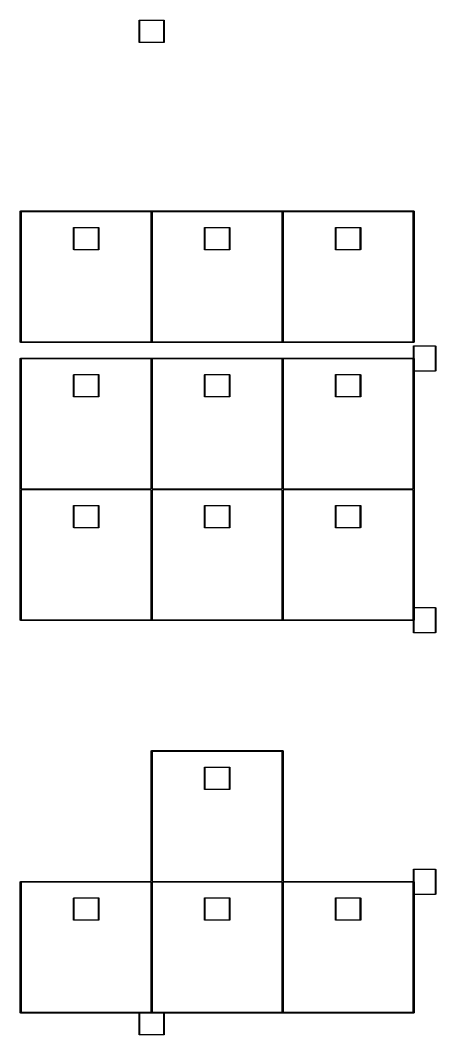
# Model space of a CAD drawing. Extents: x 21 to 376, y -201 to -51.
# Drawn here: x 315.9 to 376.3, y -200.9 to -53.1 of the extents above; entities that cross this region are included whole.
import ezdxf

# ---------------------------------------------------------------- set-up
doc = ezdxf.new("R2010")
doc.units = 0
doc.layers.add('BLACK', color=7, linetype='CONTINUOUS')

msp = doc.modelspace()

# ---------------------------------------------------------------- linework, layer by layer
at = {"layer": 'BLACK', "linetype": 'CONTINUOUS'}
for p, q in [((333.137, -53.1687), (333.138, -53.1638)), ((333.138, -53.17), (333.137, -53.1687)), ((333.137, -56.3675), (333.138, -53.17)), ((333.138, -53.1638), (333.139, -53.1591)), ((333.139, -53.1591), (333.142, -53.1548)), ((333.142, -53.1548), (333.145, -53.151)), ((333.145, -53.151), (333.149, -53.1479)), ((333.149, -53.1479), (333.153, -53.1455)), ((333.153, -53.1455), (333.158, -53.1441)), ((333.158, -53.1441), (333.161, -53.1437)), ((333.161, -53.1437), (333.162, -53.1436)), ((333.161, -53.1437), (333.161, -53.1437)), ((333.162, -53.1436), (333.164, -53.1437)), ((333.164, -53.1437), (336.761, -53.1437)), ((336.761, -53.1437), (336.762, -53.1436)), ((336.762, -53.1436), (336.764, -53.1437)), ((336.764, -53.1437), (336.767, -53.1441)), ((336.767, -53.1441), (336.772, -53.1455)), ((336.772, -53.1455), (336.776, -53.1479)), ((336.776, -53.1479), (336.78, -53.151)), ((336.78, -53.151), (336.783, -53.1548)), ((336.783, -53.1548), (336.786, -53.1591)), ((336.786, -53.1591), (336.787, -53.1638)), ((336.787, -53.1638), (336.788, -53.1687)), ((336.788, -53.1687), (336.787, -53.17)), ((336.787, -53.17), (336.787, -56.3675)), ((333.188, -53.1937), (333.188, -56.3438)), ((336.738, -53.1937), (333.188, -53.1937)), ((336.738, -56.3438), (336.738, -53.1937)), ((333.137, -56.3687), (333.137, -56.3675)), ((333.138, -56.3737), (333.137, -56.3687)), ((333.139, -56.3784), (333.138, -56.3737)), ((333.142, -56.3827), (333.139, -56.3784)), ((333.145, -56.3865), (333.142, -56.3827)), ((333.149, -56.3896), (333.145, -56.3865)), ((333.153, -56.392), (333.149, -56.3896)), ((333.158, -56.3934), (333.153, -56.392)), ((333.162, -56.3939), (333.158, -56.3934)), ((333.164, -56.3937), (333.162, -56.3939)), ((336.761, -56.3937), (333.164, -56.3937)), ((333.188, -56.3438), (336.738, -56.3438)), ((336.762, -56.3939), (336.761, -56.3937)), ((336.764, -56.3937), (336.762, -56.3939)), ((336.767, -56.3934), (336.764, -56.3937)), ((336.764, -56.3937), (336.764, -56.3937)), ((336.772, -56.392), (336.767, -56.3934)), ((336.776, -56.3896), (336.772, -56.392)), ((336.78, -56.3865), (336.776, -56.3896)), ((336.783, -56.3827), (336.78, -56.3865)), ((336.786, -56.3784), (336.783, -56.3827)), ((336.787, -56.3737), (336.786, -56.3784)), ((336.787, -56.3675), (336.788, -56.3687)), ((336.788, -56.3687), (336.787, -56.3737)), ((315.852, -80.9625), (315.853, -80.9507)), ((315.853, -80.9655), (315.852, -80.9625)), ((315.852, -100.01), (315.853, -80.9655)), ((315.853, -80.9507), (315.857, -80.9394)), ((315.857, -80.9394), (315.862, -80.929)), ((315.862, -80.929), (315.87, -80.9199)), ((315.87, -80.9199), (315.879, -80.9124)), ((315.879, -80.9124), (315.889, -80.9068)), ((315.889, -80.9068), (315.901, -80.9034)), ((315.901, -80.9034), (315.91, -80.9025)), ((315.91, -80.9025), (315.912, -80.9022)), ((315.91, -80.9025), (315.91, -80.9025)), ((315.912, -80.9022), (315.915, -80.9025)), ((315.915, -80.9025), (334.96, -80.9025)), ((315.972, -81.0225), (315.972, -99.9525)), ((334.902, -81.0225), (315.972, -81.0225)), ((334.903, -90.4875), (334.902, -81.0225)), ((334.96, -80.9025), (334.962, -80.9022)), ((334.962, -80.9022), (334.965, -80.9025)), ((334.965, -80.9025), (354.01, -80.9025)), ((335.022, -81.0225), (335.022, -99.9525)), ((353.952, -81.0225), (335.022, -81.0225)), ((353.953, -90.4875), (353.952, -81.0225)), ((354.01, -80.9025), (354.012, -80.9022)), ((354.012, -80.9022), (354.015, -80.9025)), ((354.015, -80.9025), (373.06, -80.9025)), ((354.072, -81.0225), (354.072, -99.9525)), ((373.002, -81.0225), (354.072, -81.0225)), ((373.003, -99.9525), (373.002, -81.0225)), ((373.06, -80.9025), (373.062, -80.9022)), ((373.062, -80.9022), (373.065, -80.9025)), ((373.065, -80.9025), (373.065, -80.9025)), ((373.065, -80.9025), (373.074, -80.9034)), ((373.074, -80.9034), (373.086, -80.9068)), ((373.086, -80.9068), (373.096, -80.9124)), ((373.096, -80.9124), (373.105, -80.9199)), ((373.105, -80.9199), (373.113, -80.929)), ((373.113, -80.929), (373.118, -80.9394)), ((373.118, -80.9394), (373.122, -80.9507)), ((373.122, -80.9507), (373.123, -80.9625)), ((373.123, -80.9625), (373.123, -80.9654)), ((373.123, -80.9654), (373.123, -100.01)), ((323.612, -83.3312), (323.613, -83.3263)), ((323.613, -83.3325), (323.612, -83.3312)), ((323.613, -83.3263), (323.614, -83.3216)), ((323.613, -86.53), (323.613, -83.3325)), ((323.614, -83.3216), (323.617, -83.3173)), ((323.617, -83.3173), (323.62, -83.3135)), ((323.62, -83.3135), (323.624, -83.3104)), ((323.624, -83.3104), (323.628, -83.308)), ((323.628, -83.308), (323.633, -83.3066)), ((323.633, -83.3066), (323.636, -83.3062)), ((323.636, -83.3062), (323.637, -83.3061)), ((323.637, -83.3061), (323.639, -83.3062)), ((323.639, -83.3062), (327.236, -83.3062)), ((323.662, -83.3563), (323.662, -86.5062)), ((327.212, -83.3563), (323.662, -83.3563)), ((327.213, -86.5062), (327.212, -83.3563)), ((327.236, -83.3062), (327.238, -83.3061)), ((327.238, -83.3061), (327.239, -83.3062)), ((327.239, -83.3062), (327.239, -83.3062)), ((327.239, -83.3062), (327.242, -83.3066)), ((327.242, -83.3066), (327.247, -83.308)), ((327.247, -83.308), (327.251, -83.3104)), ((327.251, -83.3104), (327.255, -83.3135)), ((327.255, -83.3135), (327.258, -83.3173)), ((327.258, -83.3173), (327.261, -83.3216)), ((327.261, -83.3216), (327.262, -83.3263)), ((327.262, -83.3263), (327.263, -83.3312)), ((327.263, -83.3312), (327.262, -83.3325)), ((327.262, -83.3325), (327.262, -86.53)), ((342.662, -83.3312), (342.663, -83.3263)), ((342.662, -83.3325), (342.662, -83.3312)), ((342.663, -86.53), (342.662, -83.3325)), ((342.663, -83.3263), (342.664, -83.3216)), ((342.664, -83.3216), (342.667, -83.3173)), ((342.667, -83.3173), (342.67, -83.3135)), ((342.67, -83.3135), (342.674, -83.3104)), ((342.674, -83.3104), (342.678, -83.308)), ((342.678, -83.308), (342.683, -83.3066)), ((342.683, -83.3066), (342.686, -83.3062)), ((342.686, -83.3062), (342.688, -83.3061)), ((342.688, -83.3061), (342.689, -83.3062)), ((342.689, -83.3062), (346.286, -83.3062)), ((342.712, -83.3563), (342.712, -86.5062)), ((346.262, -83.3563), (342.712, -83.3563)), ((346.263, -86.5062), (346.262, -83.3563)), ((346.286, -83.3062), (346.287, -83.3061)), ((346.287, -83.3061), (346.289, -83.3062)), ((346.289, -83.3062), (346.289, -83.3062)), ((346.289, -83.3062), (346.292, -83.3066)), ((346.292, -83.3066), (346.297, -83.308)), ((346.297, -83.308), (346.301, -83.3104)), ((346.301, -83.3104), (346.305, -83.3135)), ((346.305, -83.3135), (346.308, -83.3173)), ((346.308, -83.3173), (346.311, -83.3216)), ((346.311, -83.3216), (346.312, -83.3263)), ((346.312, -83.3263), (346.313, -83.3312)), ((346.313, -83.3312), (346.312, -83.3325)), ((346.312, -83.3325), (346.312, -86.53)), ((361.712, -83.3312), (361.713, -83.3263)), ((361.712, -83.3325), (361.712, -83.3312)), ((361.713, -86.53), (361.712, -83.3325)), ((361.713, -83.3263), (361.714, -83.3216)), ((361.714, -83.3216), (361.717, -83.3173)), ((361.717, -83.3173), (361.72, -83.3135)), ((361.72, -83.3135), (361.724, -83.3104)), ((361.724, -83.3104), (361.728, -83.308)), ((361.728, -83.308), (361.733, -83.3066)), ((361.733, -83.3066), (361.736, -83.3062)), ((361.736, -83.3062), (361.738, -83.3061)), ((361.738, -83.3061), (361.739, -83.3062)), ((361.739, -83.3062), (365.336, -83.3062)), ((361.762, -83.3563), (361.762, -86.5062)), ((365.312, -83.3563), (361.762, -83.3563)), ((365.313, -86.5062), (365.312, -83.3563)), ((365.336, -83.3062), (365.337, -83.3061)), ((365.337, -83.3061), (365.339, -83.3062)), ((365.339, -83.3062), (365.339, -83.3062)), ((365.339, -83.3062), (365.342, -83.3066)), ((365.342, -83.3066), (365.347, -83.308)), ((365.347, -83.308), (365.351, -83.3104)), ((365.351, -83.3104), (365.355, -83.3135)), ((365.355, -83.3135), (365.358, -83.3173)), ((365.358, -83.3173), (365.361, -83.3216)), ((365.361, -83.3216), (365.362, -83.3263)), ((365.362, -83.3263), (365.363, -83.3312)), ((365.363, -83.3312), (365.363, -83.3325)), ((365.363, -83.3325), (365.363, -86.53)), ((323.612, -86.5312), (323.613, -86.53)), ((323.613, -86.5362), (323.612, -86.5312)), ((323.614, -86.5409), (323.613, -86.5362)), ((323.617, -86.5452), (323.614, -86.5409)), ((323.62, -86.549), (323.617, -86.5452)), ((323.624, -86.5521), (323.62, -86.549)), ((323.628, -86.5545), (323.624, -86.5521)), ((323.633, -86.5559), (323.628, -86.5545)), ((323.636, -86.5562), (323.633, -86.5559)), ((323.637, -86.5564), (323.636, -86.5562)), ((323.636, -86.5562), (323.636, -86.5562)), ((323.639, -86.5562), (323.637, -86.5564)), ((327.236, -86.5562), (323.639, -86.5562)), ((323.662, -86.5062), (327.213, -86.5062)), ((327.238, -86.5564), (327.236, -86.5562)), ((327.242, -86.5559), (327.238, -86.5564)), ((327.247, -86.5545), (327.242, -86.5559)), ((327.251, -86.5521), (327.247, -86.5545)), ((327.255, -86.549), (327.251, -86.5521)), ((327.258, -86.5452), (327.255, -86.549)), ((327.261, -86.5409), (327.258, -86.5452)), ((327.262, -86.5362), (327.261, -86.5409)), ((327.262, -86.53), (327.263, -86.5312)), ((327.263, -86.5312), (327.262, -86.5325)), ((327.262, -86.5325), (327.262, -86.5362)), ((342.662, -86.5312), (342.663, -86.53)), ((342.663, -86.5362), (342.662, -86.5312)), ((342.664, -86.5409), (342.663, -86.5362)), ((342.667, -86.5452), (342.664, -86.5409)), ((342.67, -86.549), (342.667, -86.5452)), ((342.674, -86.5521), (342.67, -86.549)), ((342.678, -86.5545), (342.674, -86.5521)), ((342.683, -86.5559), (342.678, -86.5545)), ((342.686, -86.5562), (342.683, -86.5559)), ((342.688, -86.5564), (342.686, -86.5562)), ((342.686, -86.5562), (342.686, -86.5562)), ((342.689, -86.5562), (342.688, -86.5564)), ((346.286, -86.5562), (342.689, -86.5562)), ((342.712, -86.5062), (346.263, -86.5062)), ((346.287, -86.5564), (346.286, -86.5562)), ((346.292, -86.5559), (346.287, -86.5564)), ((346.297, -86.5545), (346.292, -86.5559)), ((346.301, -86.5521), (346.297, -86.5545)), ((346.305, -86.549), (346.301, -86.5521)), ((346.308, -86.5452), (346.305, -86.549)), ((346.311, -86.5409), (346.308, -86.5452)), ((346.312, -86.5362), (346.311, -86.5409)), ((346.312, -86.53), (346.313, -86.5312)), ((346.313, -86.5312), (346.312, -86.5325)), ((346.312, -86.5325), (346.312, -86.5362)), ((361.712, -86.5312), (361.713, -86.53)), ((361.713, -86.5362), (361.712, -86.5312)), ((361.714, -86.5409), (361.713, -86.5362)), ((361.717, -86.5452), (361.714, -86.5409)), ((361.72, -86.549), (361.717, -86.5452)), ((361.724, -86.5521), (361.72, -86.549)), ((361.728, -86.5545), (361.724, -86.5521)), ((361.733, -86.5559), (361.728, -86.5545)), ((361.736, -86.5562), (361.733, -86.5559)), ((361.738, -86.5564), (361.736, -86.5562)), ((361.736, -86.5562), (361.736, -86.5562)), ((361.739, -86.5562), (361.738, -86.5564)), ((365.336, -86.5562), (361.739, -86.5562)), ((361.762, -86.5062), (365.313, -86.5062)), ((365.337, -86.5564), (365.336, -86.5562)), ((365.342, -86.5559), (365.337, -86.5564)), ((365.347, -86.5545), (365.342, -86.5559)), ((365.351, -86.5521), (365.347, -86.5545)), ((365.355, -86.549), (365.351, -86.5521)), ((365.358, -86.5452), (365.355, -86.549)), ((365.361, -86.5409), (365.358, -86.5452)), ((365.362, -86.5362), (365.361, -86.5409)), ((365.363, -86.5325), (365.362, -86.5362)), ((365.363, -86.53), (365.363, -86.5312)), ((365.363, -86.5312), (365.363, -86.5325)), ((334.902, -99.9525), (334.903, -90.4875)), ((353.952, -99.9525), (353.953, -90.4875)), ((315.852, -100.012), (315.852, -100.01)), ((315.853, -100.024), (315.852, -100.012)), ((315.857, -100.036), (315.853, -100.024)), ((315.862, -100.046), (315.857, -100.036)), ((315.87, -100.055), (315.862, -100.046)), ((315.879, -100.063), (315.87, -100.055)), ((315.889, -100.068), (315.879, -100.063)), ((315.901, -100.072), (315.889, -100.068)), ((315.912, -100.073), (315.901, -100.072)), ((315.915, -100.072), (315.912, -100.073)), ((334.96, -100.072), (315.915, -100.072)), ((315.972, -99.9525), (334.902, -99.9525)), ((334.962, -100.073), (334.96, -100.072)), ((334.965, -100.072), (334.962, -100.073)), ((354.01, -100.072), (334.965, -100.072)), ((335.022, -99.9525), (353.952, -99.9525)), ((354.012, -100.073), (354.01, -100.072)), ((354.015, -100.072), (354.012, -100.073)), ((373.06, -100.072), (354.015, -100.072)), ((354.072, -99.9525), (373.003, -99.9525)), ((373.062, -100.073), (373.06, -100.072)), ((373.074, -100.072), (373.062, -100.073)), ((373.086, -100.068), (373.074, -100.072)), ((373.096, -100.063), (373.086, -100.068)), ((373.105, -100.055), (373.096, -100.063)), ((373.113, -100.046), (373.105, -100.055)), ((373.118, -100.036), (373.113, -100.046)), ((373.122, -100.024), (373.118, -100.036)), ((373.123, -100.015), (373.122, -100.024)), ((373.123, -100.01), (373.123, -100.012)), ((373.123, -100.012), (373.123, -100.015)), ((373.123, -100.015), (373.123, -100.015)), ((373.025, -100.589), (373.027, -100.584)), ((373.025, -100.594), (373.025, -100.589)), ((373.025, -100.595), (373.025, -100.594)), ((373.025, -102.334), (373.025, -100.595)), ((373.027, -100.584), (373.029, -100.58)), ((373.029, -100.58), (373.032, -100.576)), ((373.032, -100.576), (373.036, -100.573)), ((373.036, -100.573), (373.04, -100.571)), ((373.04, -100.571), (373.045, -100.569)), ((373.045, -100.569), (373.049, -100.569)), ((373.049, -100.569), (373.049, -100.569)), ((373.049, -100.569), (373.05, -100.569)), ((373.05, -100.569), (373.051, -100.569)), ((373.051, -100.569), (376.249, -100.569)), ((373.075, -100.619), (373.075, -102.335)), ((376.225, -100.619), (373.075, -100.619)), ((376.225, -104.169), (376.225, -100.619)), ((376.249, -100.569), (376.25, -100.569)), ((376.25, -100.569), (376.251, -100.569)), ((376.251, -100.569), (376.255, -100.569)), ((376.255, -100.569), (376.26, -100.571)), ((376.26, -100.571), (376.264, -100.573)), ((376.264, -100.573), (376.268, -100.576)), ((376.268, -100.576), (376.271, -100.58)), ((376.271, -100.58), (376.273, -100.584)), ((376.273, -100.584), (376.275, -100.589)), ((376.275, -100.589), (376.275, -100.594)), ((376.275, -100.594), (376.275, -100.595)), ((376.275, -100.595), (376.275, -104.193)), ((315.852, -102.394), (315.853, -102.382)), ((315.853, -102.397), (315.852, -102.394)), ((315.852, -121.441), (315.853, -102.397)), ((315.853, -102.382), (315.857, -102.371)), ((315.857, -102.371), (315.862, -102.36)), ((315.862, -102.36), (315.87, -102.351)), ((315.87, -102.351), (315.879, -102.344)), ((315.879, -102.344), (315.889, -102.338)), ((315.889, -102.338), (315.901, -102.335)), ((315.901, -102.335), (315.91, -102.334)), ((315.91, -102.334), (315.912, -102.333)), ((315.91, -102.334), (315.91, -102.334)), ((315.912, -102.333), (315.915, -102.334)), ((315.915, -102.334), (334.96, -102.334)), ((315.972, -102.454), (315.972, -121.384)), ((334.902, -102.454), (315.972, -102.454)), ((334.903, -111.919), (334.902, -102.454)), ((334.96, -102.334), (334.962, -102.333)), ((334.962, -102.333), (334.965, -102.334)), ((334.965, -102.334), (354.01, -102.334)), ((335.022, -102.454), (335.022, -121.384)), ((353.952, -102.454), (335.022, -102.454)), ((353.953, -111.919), (353.952, -102.454)), ((354.01, -102.334), (354.012, -102.333)), ((354.012, -102.333), (354.015, -102.334)), ((354.015, -102.334), (373.025, -102.334)), ((354.072, -102.454), (354.072, -121.384)), ((373.002, -102.454), (354.072, -102.454)), ((373.003, -121.384), (373.002, -102.454)), ((373.075, -102.335), (373.086, -102.338)), ((373.086, -102.338), (373.096, -102.344)), ((373.096, -102.344), (373.105, -102.351)), ((373.105, -102.351), (373.113, -102.36)), ((373.113, -102.36), (373.118, -102.371)), ((373.118, -102.371), (373.122, -102.382)), ((373.122, -102.382), (373.123, -102.394)), ((373.123, -102.394), (373.123, -102.397)), ((373.123, -102.397), (373.123, -104.169)), ((323.612, -104.762), (323.613, -104.758)), ((323.613, -104.764), (323.612, -104.762)), ((323.613, -104.758), (323.614, -104.753)), ((323.613, -107.961), (323.613, -104.764)), ((323.614, -104.753), (323.617, -104.749)), ((323.617, -104.749), (323.62, -104.745)), ((323.62, -104.745), (323.624, -104.742)), ((323.624, -104.742), (323.628, -104.739)), ((323.628, -104.739), (323.633, -104.738)), ((323.633, -104.738), (323.636, -104.737)), ((323.636, -104.737), (323.636, -104.737)), ((323.636, -104.737), (323.637, -104.737)), ((323.637, -104.737), (323.639, -104.737)), ((323.639, -104.737), (327.236, -104.737)), ((323.662, -104.787), (323.662, -107.938)), ((327.213, -104.787), (323.662, -104.787)), ((327.212, -107.938), (327.213, -104.787)), ((327.236, -104.737), (327.238, -104.737)), ((327.238, -104.737), (327.239, -104.737)), ((327.239, -104.737), (327.242, -104.738)), ((327.242, -104.738), (327.247, -104.739)), ((327.247, -104.739), (327.251, -104.742)), ((327.251, -104.742), (327.255, -104.745)), ((327.255, -104.745), (327.258, -104.749)), ((327.258, -104.749), (327.261, -104.753)), ((327.261, -104.753), (327.262, -104.758)), ((327.262, -104.758), (327.263, -104.762)), ((327.263, -104.762), (327.262, -104.764)), ((327.262, -104.764), (327.262, -107.961)), ((342.662, -104.762), (342.663, -104.758)), ((342.663, -104.764), (342.662, -104.762)), ((342.662, -107.961), (342.663, -104.764)), ((342.663, -104.758), (342.664, -104.753)), ((342.664, -104.753), (342.667, -104.749)), ((342.667, -104.749), (342.67, -104.745)), ((342.67, -104.745), (342.674, -104.742)), ((342.674, -104.742), (342.678, -104.739)), ((342.678, -104.739), (342.683, -104.738)), ((342.683, -104.738), (342.686, -104.737)), ((342.686, -104.737), (342.686, -104.737)), ((342.686, -104.737), (342.688, -104.737)), ((342.688, -104.737), (342.689, -104.737)), ((342.689, -104.737), (346.286, -104.737)), ((342.712, -104.787), (342.712, -107.938)), ((346.263, -104.787), (342.712, -104.787)), ((346.262, -107.938), (346.263, -104.787)), ((346.286, -104.737), (346.287, -104.737)), ((346.287, -104.737), (346.289, -104.737)), ((346.289, -104.737), (346.292, -104.738)), ((346.292, -104.738), (346.297, -104.739)), ((346.297, -104.739), (346.301, -104.742)), ((346.301, -104.742), (346.305, -104.745)), ((346.305, -104.745), (346.308, -104.749)), ((346.308, -104.749), (346.311, -104.753)), ((346.311, -104.753), (346.312, -104.758)), ((346.312, -104.758), (346.313, -104.762)), ((346.313, -104.762), (346.312, -104.764)), ((346.312, -104.764), (346.312, -107.961)), ((361.712, -104.762), (361.713, -104.758)), ((361.713, -104.764), (361.712, -104.762)), ((361.712, -107.961), (361.713, -104.764)), ((361.713, -104.758), (361.714, -104.753)), ((361.714, -104.753), (361.717, -104.749)), ((361.717, -104.749), (361.72, -104.745)), ((361.72, -104.745), (361.724, -104.742)), ((361.724, -104.742), (361.728, -104.739)), ((361.728, -104.739), (361.733, -104.738)), ((361.733, -104.738), (361.736, -104.737)), ((361.736, -104.737), (361.736, -104.737)), ((361.736, -104.737), (361.738, -104.737)), ((361.738, -104.737), (361.739, -104.737)), ((361.739, -104.737), (365.336, -104.737)), ((361.762, -104.787), (361.762, -107.938)), ((365.313, -104.787), (361.762, -104.787)), ((365.312, -107.938), (365.313, -104.787)), ((365.336, -104.737), (365.337, -104.737)), ((365.337, -104.737), (365.339, -104.737)), ((365.339, -104.737), (365.342, -104.738)), ((365.342, -104.738), (365.347, -104.739)), ((365.347, -104.739), (365.351, -104.742)), ((365.351, -104.742), (365.355, -104.745)), ((365.355, -104.745), (365.358, -104.749)), ((365.358, -104.749), (365.361, -104.753)), ((365.361, -104.753), (365.362, -104.758)), ((365.362, -104.758), (365.363, -104.762)), ((365.363, -104.762), (365.363, -104.764)), ((365.363, -104.764), (365.363, -107.961)), ((373.123, -104.169), (376.225, -104.169)), ((376.249, -104.219), (373.123, -104.219)), ((373.123, -104.219), (373.123, -121.441)), ((376.25, -104.219), (376.249, -104.219)), ((376.251, -104.219), (376.25, -104.219)), ((376.255, -104.218), (376.251, -104.219)), ((376.251, -104.219), (376.251, -104.219)), ((376.26, -104.217), (376.255, -104.218)), ((376.264, -104.215), (376.26, -104.217)), ((376.268, -104.212), (376.264, -104.215)), ((376.271, -104.208), (376.268, -104.212)), ((376.273, -104.203), (376.271, -104.208)), ((376.275, -104.199), (376.273, -104.203)), ((376.275, -104.193), (376.275, -104.194)), ((376.275, -104.194), (376.275, -104.199)), ((323.612, -107.962), (323.613, -107.961)), ((323.613, -107.967), (323.612, -107.962)), ((323.614, -107.972), (323.613, -107.967)), ((323.617, -107.976), (323.614, -107.972)), ((323.62, -107.98), (323.617, -107.976)), ((323.624, -107.983), (323.62, -107.98)), ((323.628, -107.986), (323.624, -107.983)), ((323.633, -107.987), (323.628, -107.986)), ((323.637, -107.988), (323.633, -107.987)), ((323.639, -107.987), (323.637, -107.988)), ((327.236, -107.987), (323.639, -107.987)), ((323.662, -107.938), (327.212, -107.938)), ((327.238, -107.988), (327.236, -107.987)), ((327.239, -107.987), (327.238, -107.988)), ((327.242, -107.987), (327.239, -107.987)), ((327.239, -107.987), (327.239, -107.987)), ((327.247, -107.986), (327.242, -107.987)), ((327.251, -107.983), (327.247, -107.986)), ((327.255, -107.98), (327.251, -107.983)), ((327.258, -107.976), (327.255, -107.98)), ((327.261, -107.972), (327.258, -107.976)), ((327.262, -107.967), (327.261, -107.972)), ((327.262, -107.961), (327.263, -107.962)), ((327.263, -107.962), (327.262, -107.967)), ((342.662, -107.962), (342.662, -107.961)), ((342.663, -107.967), (342.662, -107.962)), ((342.664, -107.972), (342.663, -107.967)), ((342.667, -107.976), (342.664, -107.972)), ((342.67, -107.98), (342.667, -107.976)), ((342.674, -107.983), (342.67, -107.98)), ((342.678, -107.986), (342.674, -107.983)), ((342.683, -107.987), (342.678, -107.986)), ((342.688, -107.988), (342.683, -107.987)), ((342.689, -107.987), (342.688, -107.988)), ((346.286, -107.987), (342.689, -107.987)), ((342.712, -107.938), (346.262, -107.938)), ((346.287, -107.988), (346.286, -107.987)), ((346.289, -107.987), (346.287, -107.988)), ((346.292, -107.987), (346.289, -107.987)), ((346.289, -107.987), (346.289, -107.987)), ((346.297, -107.986), (346.292, -107.987)), ((346.301, -107.983), (346.297, -107.986)), ((346.305, -107.98), (346.301, -107.983)), ((346.308, -107.976), (346.305, -107.98)), ((346.311, -107.972), (346.308, -107.976)), ((346.312, -107.967), (346.311, -107.972)), ((346.312, -107.961), (346.313, -107.962)), ((346.313, -107.962), (346.312, -107.967)), ((361.712, -107.962), (361.712, -107.961)), ((361.713, -107.967), (361.712, -107.962)), ((361.714, -107.972), (361.713, -107.967)), ((361.717, -107.976), (361.714, -107.972)), ((361.72, -107.98), (361.717, -107.976)), ((361.724, -107.983), (361.72, -107.98)), ((361.728, -107.986), (361.724, -107.983)), ((361.733, -107.987), (361.728, -107.986)), ((361.738, -107.988), (361.733, -107.987)), ((361.739, -107.987), (361.738, -107.988)), ((365.336, -107.987), (361.739, -107.987)), ((361.762, -107.938), (365.312, -107.938)), ((365.337, -107.988), (365.336, -107.987)), ((365.339, -107.987), (365.337, -107.988)), ((365.342, -107.987), (365.339, -107.987)), ((365.339, -107.987), (365.339, -107.987)), ((365.347, -107.986), (365.342, -107.987)), ((365.351, -107.983), (365.347, -107.986)), ((365.355, -107.98), (365.351, -107.983)), ((365.358, -107.976), (365.355, -107.98)), ((365.361, -107.972), (365.358, -107.976)), ((365.362, -107.967), (365.361, -107.972)), ((365.363, -107.962), (365.362, -107.967)), ((365.363, -107.961), (365.363, -107.962)), ((334.902, -121.384), (334.903, -111.919)), ((353.952, -121.384), (353.953, -111.919)), ((315.852, -121.444), (315.852, -121.441)), ((315.853, -121.447), (315.852, -121.444)), ((315.852, -140.491), (315.853, -121.447)), ((315.972, -121.384), (334.902, -121.384)), ((315.972, -121.504), (315.972, -140.434)), ((334.902, -121.504), (315.972, -121.504)), ((334.903, -130.969), (334.902, -121.504)), ((335.022, -121.384), (353.952, -121.384)), ((335.022, -121.504), (335.022, -140.434)), ((353.952, -121.504), (335.022, -121.504)), ((353.953, -130.969), (353.952, -121.504)), ((354.072, -121.384), (373.003, -121.384)), ((354.072, -121.504), (354.072, -140.434)), ((373.002, -121.504), (354.072, -121.504)), ((373.003, -140.434), (373.002, -121.504)), ((373.123, -121.441), (373.123, -121.444)), ((373.123, -121.444), (373.123, -121.447)), ((373.123, -121.447), (373.123, -138.669)), ((323.612, -123.812), (323.613, -123.808)), ((323.613, -123.814), (323.612, -123.812)), ((323.613, -123.808), (323.614, -123.803)), ((323.613, -127.011), (323.613, -123.814)), ((323.614, -123.803), (323.617, -123.799)), ((323.617, -123.799), (323.62, -123.795)), ((323.62, -123.795), (323.624, -123.792)), ((323.624, -123.792), (323.628, -123.789)), ((323.628, -123.789), (323.633, -123.788)), ((323.633, -123.788), (323.636, -123.787)), ((323.636, -123.787), (323.637, -123.787)), ((323.637, -123.787), (323.639, -123.787)), ((323.639, -123.787), (327.236, -123.787)), ((323.662, -123.837), (323.662, -126.987)), ((327.212, -123.837), (323.662, -123.837)), ((327.213, -126.987), (327.212, -123.837)), ((327.236, -123.787), (327.238, -123.787)), ((327.238, -123.787), (327.239, -123.787)), ((327.239, -123.787), (327.239, -123.787)), ((327.239, -123.787), (327.242, -123.788)), ((327.242, -123.788), (327.247, -123.789)), ((327.247, -123.789), (327.251, -123.792)), ((327.251, -123.792), (327.255, -123.795)), ((327.255, -123.795), (327.258, -123.799)), ((327.258, -123.799), (327.261, -123.803)), ((327.261, -123.803), (327.262, -123.808)), ((327.262, -123.808), (327.263, -123.812)), ((327.263, -123.812), (327.262, -123.814)), ((327.262, -123.814), (327.262, -127.011)), ((342.662, -123.812), (342.663, -123.808)), ((342.662, -123.814), (342.662, -123.812)), ((342.663, -127.011), (342.662, -123.814)), ((342.663, -123.808), (342.664, -123.803)), ((342.664, -123.803), (342.667, -123.799)), ((342.667, -123.799), (342.67, -123.795)), ((342.67, -123.795), (342.674, -123.792)), ((342.674, -123.792), (342.678, -123.789)), ((342.678, -123.789), (342.683, -123.788)), ((342.683, -123.788), (342.686, -123.787)), ((342.686, -123.787), (342.688, -123.787)), ((342.688, -123.787), (342.689, -123.787)), ((342.689, -123.787), (346.286, -123.787)), ((342.712, -123.837), (342.712, -126.987)), ((346.262, -123.837), (342.712, -123.837)), ((346.263, -126.987), (346.262, -123.837)), ((346.286, -123.787), (346.287, -123.787)), ((346.287, -123.787), (346.289, -123.787)), ((346.289, -123.787), (346.289, -123.787)), ((346.289, -123.787), (346.292, -123.788)), ((346.292, -123.788), (346.297, -123.789)), ((346.297, -123.789), (346.301, -123.792)), ((346.301, -123.792), (346.305, -123.795)), ((346.305, -123.795), (346.308, -123.799)), ((346.308, -123.799), (346.311, -123.803)), ((346.311, -123.803), (346.312, -123.808)), ((346.312, -123.808), (346.313, -123.812)), ((346.313, -123.812), (346.312, -123.814)), ((346.312, -123.814), (346.312, -127.011)), ((361.712, -123.812), (361.713, -123.808)), ((361.712, -123.814), (361.712, -123.812)), ((361.713, -127.011), (361.712, -123.814)), ((361.713, -123.808), (361.714, -123.803)), ((361.714, -123.803), (361.717, -123.799)), ((361.717, -123.799), (361.72, -123.795)), ((361.72, -123.795), (361.724, -123.792)), ((361.724, -123.792), (361.728, -123.789)), ((361.728, -123.789), (361.733, -123.788)), ((361.733, -123.788), (361.736, -123.787)), ((361.736, -123.787), (361.738, -123.787)), ((361.738, -123.787), (361.739, -123.787)), ((361.739, -123.787), (365.336, -123.787)), ((361.762, -123.837), (361.762, -126.987)), ((365.312, -123.837), (361.762, -123.837)), ((365.313, -126.987), (365.312, -123.837)), ((365.336, -123.787), (365.337, -123.787)), ((365.337, -123.787), (365.339, -123.787)), ((365.339, -123.787), (365.339, -123.787)), ((365.339, -123.787), (365.342, -123.788)), ((365.342, -123.788), (365.347, -123.789)), ((365.347, -123.789), (365.351, -123.792)), ((365.351, -123.792), (365.355, -123.795)), ((365.355, -123.795), (365.358, -123.799)), ((365.358, -123.799), (365.361, -123.803)), ((365.361, -123.803), (365.362, -123.808)), ((365.362, -123.808), (365.363, -123.812)), ((365.363, -123.812), (365.363, -123.814)), ((365.363, -123.814), (365.363, -127.011)), ((323.612, -127.012), (323.613, -127.011)), ((323.613, -127.017), (323.612, -127.012)), ((323.614, -127.022), (323.613, -127.017)), ((323.617, -127.026), (323.614, -127.022)), ((323.62, -127.03), (323.617, -127.026)), ((323.624, -127.033), (323.62, -127.03)), ((323.662, -126.987), (327.213, -126.987)), ((327.255, -127.03), (327.251, -127.033)), ((327.258, -127.026), (327.255, -127.03)), ((327.261, -127.022), (327.258, -127.026)), ((327.262, -127.017), (327.261, -127.022)), ((327.262, -127.011), (327.263, -127.012)), ((327.263, -127.012), (327.262, -127.014)), ((327.262, -127.014), (327.262, -127.017)), ((342.662, -127.012), (342.663, -127.011)), ((342.663, -127.017), (342.662, -127.012)), ((342.664, -127.022), (342.663, -127.017)), ((342.667, -127.026), (342.664, -127.022)), ((342.67, -127.03), (342.667, -127.026)), ((342.674, -127.033), (342.67, -127.03)), ((342.712, -126.987), (346.263, -126.987)), ((346.305, -127.03), (346.301, -127.033)), ((346.308, -127.026), (346.305, -127.03)), ((346.311, -127.022), (346.308, -127.026)), ((346.312, -127.017), (346.311, -127.022)), ((346.312, -127.011), (346.313, -127.012)), ((346.313, -127.012), (346.312, -127.014)), ((346.312, -127.014), (346.312, -127.017)), ((361.712, -127.012), (361.713, -127.011)), ((361.713, -127.017), (361.712, -127.012)), ((361.714, -127.022), (361.713, -127.017)), ((361.717, -127.026), (361.714, -127.022)), ((361.72, -127.03), (361.717, -127.026)), ((361.724, -127.033), (361.72, -127.03)), ((361.762, -126.987), (365.313, -126.987)), ((365.355, -127.03), (365.351, -127.033)), ((365.358, -127.026), (365.355, -127.03)), ((365.361, -127.022), (365.358, -127.026)), ((365.362, -127.017), (365.361, -127.022)), ((365.363, -127.014), (365.362, -127.017)), ((365.363, -127.011), (365.363, -127.012)), ((365.363, -127.012), (365.363, -127.014)), ((323.628, -127.036), (323.624, -127.033)), ((323.633, -127.037), (323.628, -127.036)), ((323.636, -127.037), (323.633, -127.037)), ((323.637, -127.038), (323.636, -127.037)), ((323.636, -127.037), (323.636, -127.037)), ((323.639, -127.037), (323.637, -127.038)), ((327.236, -127.037), (323.639, -127.037)), ((327.238, -127.038), (327.236, -127.037)), ((327.242, -127.037), (327.238, -127.038)), ((327.247, -127.036), (327.242, -127.037)), ((327.251, -127.033), (327.247, -127.036)), ((342.678, -127.036), (342.674, -127.033)), ((342.683, -127.037), (342.678, -127.036)), ((342.686, -127.037), (342.683, -127.037)), ((342.688, -127.038), (342.686, -127.037)), ((342.686, -127.037), (342.686, -127.037)), ((342.689, -127.037), (342.688, -127.038)), ((346.286, -127.037), (342.689, -127.037)), ((346.287, -127.038), (346.286, -127.037)), ((346.292, -127.037), (346.287, -127.038)), ((346.297, -127.036), (346.292, -127.037)), ((346.301, -127.033), (346.297, -127.036)), ((361.728, -127.036), (361.724, -127.033)), ((361.733, -127.037), (361.728, -127.036)), ((361.736, -127.037), (361.733, -127.037)), ((361.738, -127.038), (361.736, -127.037)), ((361.736, -127.037), (361.736, -127.037)), ((361.739, -127.037), (361.738, -127.038)), ((365.336, -127.037), (361.739, -127.037)), ((365.337, -127.038), (365.336, -127.037)), ((365.342, -127.037), (365.337, -127.038)), ((365.347, -127.036), (365.342, -127.037)), ((365.351, -127.033), (365.347, -127.036)), ((334.902, -140.434), (334.903, -130.969)), ((353.952, -140.434), (353.953, -130.969)), ((373.123, -138.669), (376.249, -138.669)), ((373.123, -138.719), (373.123, -140.491)), ((376.225, -138.719), (373.123, -138.719)), ((376.225, -142.269), (376.225, -138.719)), ((376.249, -138.669), (376.25, -138.669)), ((376.25, -138.669), (376.251, -138.669)), ((376.251, -138.669), (376.255, -138.669)), ((376.255, -138.669), (376.26, -138.671)), ((376.26, -138.671), (376.264, -138.673)), ((376.264, -138.673), (376.268, -138.676)), ((376.268, -138.676), (376.271, -138.68)), ((376.271, -138.68), (376.273, -138.684)), ((376.273, -138.684), (376.275, -138.689)), ((376.275, -138.689), (376.275, -138.694)), ((376.275, -138.694), (376.275, -138.695)), ((376.275, -138.695), (376.275, -142.293)), ((315.852, -140.494), (315.852, -140.491)), ((315.853, -140.506), (315.852, -140.494)), ((315.857, -140.517), (315.853, -140.506)), ((315.862, -140.527), (315.857, -140.517)), ((315.87, -140.536), (315.862, -140.527)), ((315.879, -140.544), (315.87, -140.536)), ((315.889, -140.549), (315.879, -140.544)), ((315.901, -140.553), (315.889, -140.549)), ((315.912, -140.554), (315.901, -140.553)), ((315.915, -140.554), (315.912, -140.554)), ((334.96, -140.554), (315.915, -140.554)), ((315.972, -140.434), (334.902, -140.434)), ((334.962, -140.554), (334.96, -140.554)), ((334.965, -140.554), (334.962, -140.554)), ((354.01, -140.554), (334.965, -140.554)), ((335.022, -140.434), (353.952, -140.434)), ((354.012, -140.554), (354.01, -140.554)), ((354.015, -140.554), (354.012, -140.554)), ((373.025, -140.554), (354.015, -140.554)), ((354.072, -140.434), (373.003, -140.434)), ((373.025, -142.293), (373.025, -140.554)), ((373.086, -140.549), (373.075, -140.553)), ((373.075, -140.553), (373.075, -142.269)), ((373.096, -140.544), (373.086, -140.549)), ((373.105, -140.536), (373.096, -140.544)), ((373.113, -140.527), (373.105, -140.536)), ((373.118, -140.517), (373.113, -140.527)), ((373.122, -140.506), (373.118, -140.517)), ((373.123, -140.497), (373.122, -140.506)), ((373.123, -140.491), (373.123, -140.494)), ((373.123, -140.494), (373.123, -140.497)), ((373.123, -140.497), (373.123, -140.497)), ((373.025, -142.294), (373.025, -142.293)), ((373.025, -142.299), (373.025, -142.294)), ((373.027, -142.303), (373.025, -142.299)), ((373.029, -142.308), (373.027, -142.303)), ((373.032, -142.312), (373.029, -142.308)), ((373.036, -142.315), (373.032, -142.312)), ((373.04, -142.317), (373.036, -142.315)), ((373.045, -142.318), (373.04, -142.317)), ((373.05, -142.319), (373.045, -142.318)), ((373.051, -142.319), (373.05, -142.319)), ((376.249, -142.319), (373.051, -142.319)), ((373.075, -142.269), (376.225, -142.269)), ((376.25, -142.319), (376.249, -142.319)), ((376.251, -142.319), (376.25, -142.319)), ((376.255, -142.318), (376.251, -142.319)), ((376.251, -142.319), (376.251, -142.319)), ((376.26, -142.317), (376.255, -142.318)), ((376.264, -142.315), (376.26, -142.317)), ((376.268, -142.312), (376.264, -142.315)), ((376.271, -142.308), (376.268, -142.312)), ((376.273, -142.303), (376.271, -142.308)), ((376.275, -142.299), (376.273, -142.303)), ((376.275, -142.293), (376.275, -142.294)), ((376.275, -142.294), (376.275, -142.299)), ((334.903, -159.532), (334.907, -159.521)), ((334.907, -159.521), (334.912, -159.51)), ((334.912, -159.51), (334.92, -159.501)), ((334.92, -159.501), (334.929, -159.494)), ((334.929, -159.494), (334.939, -159.488)), ((334.939, -159.488), (334.951, -159.485)), ((334.951, -159.485), (334.96, -159.484)), ((334.96, -159.484), (334.962, -159.483)), ((334.96, -159.484), (334.96, -159.484)), ((334.962, -159.483), (334.965, -159.484)), ((334.965, -159.484), (354.01, -159.484)), ((354.01, -159.484), (354.012, -159.483)), ((354.012, -159.483), (354.015, -159.484)), ((354.015, -159.484), (354.015, -159.484)), ((354.015, -159.484), (354.024, -159.485)), ((354.024, -159.485), (354.036, -159.488)), ((354.036, -159.488), (354.046, -159.494)), ((354.046, -159.494), (354.055, -159.501)), ((354.055, -159.501), (354.063, -159.51)), ((354.063, -159.51), (354.068, -159.521)), ((354.068, -159.521), (354.072, -159.532)), ((334.902, -159.544), (334.903, -159.532)), ((334.903, -159.547), (334.902, -159.544)), ((334.902, -178.534), (334.903, -159.547)), ((335.022, -159.604), (335.022, -178.534)), ((353.952, -159.604), (335.022, -159.604)), ((353.953, -178.534), (353.952, -159.604)), ((354.072, -159.532), (354.073, -159.544)), ((354.073, -159.544), (354.072, -159.547)), ((354.072, -159.547), (354.072, -178.534)), ((342.662, -161.912), (342.663, -161.908)), ((342.662, -161.914), (342.662, -161.912)), ((342.663, -165.111), (342.662, -161.914)), ((342.663, -161.908), (342.664, -161.903)), ((342.664, -161.903), (342.667, -161.899)), ((342.667, -161.899), (342.67, -161.895)), ((342.67, -161.895), (342.674, -161.892)), ((342.674, -161.892), (342.678, -161.889)), ((342.678, -161.889), (342.683, -161.888)), ((342.683, -161.888), (342.686, -161.887)), ((342.686, -161.887), (342.688, -161.887)), ((342.688, -161.887), (342.689, -161.887)), ((342.689, -161.887), (346.286, -161.887)), ((342.712, -161.938), (342.712, -165.088)), ((346.262, -161.938), (342.712, -161.938)), ((346.263, -165.088), (346.262, -161.938)), ((346.286, -161.887), (346.287, -161.887)), ((346.287, -161.887), (346.289, -161.887)), ((346.289, -161.887), (346.289, -161.887)), ((346.289, -161.887), (346.292, -161.888)), ((346.292, -161.888), (346.297, -161.889)), ((346.297, -161.889), (346.301, -161.892)), ((346.301, -161.892), (346.305, -161.895)), ((346.305, -161.895), (346.308, -161.899)), ((346.308, -161.899), (346.311, -161.903)), ((346.311, -161.903), (346.312, -161.908)), ((346.312, -161.908), (346.313, -161.912)), ((346.313, -161.912), (346.312, -161.914)), ((346.312, -161.914), (346.312, -165.111)), ((342.662, -165.112), (342.663, -165.111)), ((342.663, -165.117), (342.662, -165.112)), ((342.664, -165.122), (342.663, -165.117)), ((342.667, -165.126), (342.664, -165.122)), ((342.67, -165.13), (342.667, -165.126)), ((342.674, -165.133), (342.67, -165.13)), ((342.678, -165.136), (342.674, -165.133)), ((342.683, -165.137), (342.678, -165.136)), ((342.686, -165.137), (342.683, -165.137)), ((342.688, -165.138), (342.686, -165.137)), ((342.686, -165.137), (342.686, -165.137)), ((342.689, -165.137), (342.688, -165.138)), ((346.286, -165.137), (342.689, -165.137)), ((342.712, -165.088), (346.263, -165.088)), ((346.287, -165.138), (346.286, -165.137)), ((346.292, -165.137), (346.287, -165.138)), ((346.297, -165.136), (346.292, -165.137)), ((346.301, -165.133), (346.297, -165.136)), ((346.305, -165.13), (346.301, -165.133)), ((346.308, -165.126), (346.305, -165.13)), ((346.311, -165.122), (346.308, -165.126)), ((346.312, -165.117), (346.311, -165.122)), ((346.312, -165.111), (346.313, -165.112)), ((346.313, -165.112), (346.312, -165.114)), ((346.312, -165.114), (346.312, -165.117)), ((373.025, -176.789), (373.027, -176.784)), ((373.025, -176.794), (373.025, -176.789)), ((373.025, -176.795), (373.025, -176.794)), ((373.025, -178.534), (373.025, -176.795)), ((373.027, -176.784), (373.029, -176.78)), ((373.029, -176.78), (373.032, -176.776)), ((373.032, -176.776), (373.036, -176.773)), ((373.036, -176.773), (373.04, -176.771)), ((373.04, -176.771), (373.045, -176.769)), ((373.045, -176.769), (373.049, -176.769)), ((373.049, -176.769), (373.049, -176.769)), ((373.049, -176.769), (373.05, -176.769)), ((373.05, -176.769), (373.051, -176.769)), ((373.051, -176.769), (376.249, -176.769)), ((373.075, -176.819), (373.075, -178.535)), ((376.225, -176.819), (373.075, -176.819)), ((376.225, -180.369), (376.225, -176.819)), ((376.249, -176.769), (376.25, -176.769)), ((376.25, -176.769), (376.251, -176.769)), ((376.251, -176.769), (376.255, -176.769)), ((376.255, -176.769), (376.26, -176.771)), ((376.26, -176.771), (376.264, -176.773)), ((376.264, -176.773), (376.268, -176.776)), ((376.268, -176.776), (376.271, -176.78)), ((376.271, -176.78), (376.273, -176.784)), ((376.273, -176.784), (376.275, -176.789)), ((376.275, -176.789), (376.275, -176.794)), ((376.275, -176.794), (376.275, -176.795)), ((376.275, -176.795), (376.275, -180.393)), ((315.852, -178.594), (315.853, -178.582)), ((315.853, -178.597), (315.852, -178.594)), ((315.852, -197.641), (315.853, -178.597)), ((315.853, -178.582), (315.857, -178.571)), ((315.857, -178.571), (315.862, -178.56)), ((315.862, -178.56), (315.87, -178.551)), ((315.87, -178.551), (315.879, -178.544)), ((315.879, -178.544), (315.889, -178.538)), ((315.889, -178.538), (315.901, -178.535)), ((315.901, -178.535), (315.91, -178.534)), ((315.91, -178.534), (315.912, -178.533)), ((315.91, -178.534), (315.91, -178.534)), ((315.912, -178.533), (315.915, -178.534)), ((315.915, -178.534), (334.902, -178.534)), ((315.972, -178.654), (315.972, -197.584)), ((334.902, -178.654), (315.972, -178.654)), ((334.903, -188.119), (334.902, -178.654)), ((335.022, -178.534), (353.953, -178.534)), ((335.022, -178.654), (335.022, -197.584)), ((353.952, -178.654), (335.022, -178.654)), ((353.953, -188.119), (353.952, -178.654)), ((354.072, -178.534), (373.025, -178.534)), ((354.072, -178.654), (354.072, -197.584)), ((373.002, -178.654), (354.072, -178.654)), ((373.003, -197.584), (373.002, -178.654)), ((373.075, -178.535), (373.086, -178.538)), ((373.086, -178.538), (373.096, -178.544)), ((373.096, -178.544), (373.105, -178.551)), ((373.105, -178.551), (373.113, -178.56)), ((373.113, -178.56), (373.118, -178.571)), ((373.118, -178.571), (373.122, -178.582)), ((373.122, -178.582), (373.123, -178.594)), ((373.123, -178.594), (373.123, -178.597)), ((373.123, -178.597), (373.123, -180.369)), ((323.612, -180.963), (323.613, -180.958)), ((323.613, -180.964), (323.612, -180.963)), ((323.613, -180.958), (323.614, -180.953)), ((323.613, -184.161), (323.613, -180.964)), ((323.614, -180.953), (323.617, -180.949)), ((323.617, -180.949), (323.62, -180.945)), ((323.62, -180.945), (323.624, -180.942)), ((323.624, -180.942), (323.628, -180.939)), ((323.628, -180.939), (323.633, -180.938)), ((323.633, -180.938), (323.636, -180.938)), ((323.636, -180.938), (323.637, -180.937)), ((323.636, -180.938), (323.636, -180.938)), ((323.637, -180.937), (323.639, -180.938)), ((323.639, -180.938), (327.236, -180.938)), ((323.662, -180.987), (323.662, -184.137)), ((327.213, -180.987), (323.662, -180.987)), ((327.212, -184.137), (327.213, -180.987)), ((327.236, -180.938), (327.238, -180.937)), ((327.238, -180.937), (327.239, -180.938)), ((327.239, -180.938), (327.242, -180.938)), ((327.242, -180.938), (327.247, -180.939)), ((327.247, -180.939), (327.251, -180.942)), ((327.251, -180.942), (327.255, -180.945)), ((327.255, -180.945), (327.258, -180.949)), ((327.258, -180.949), (327.261, -180.953)), ((327.261, -180.953), (327.262, -180.958)), ((327.262, -180.958), (327.263, -180.963)), ((327.263, -180.963), (327.262, -180.964)), ((327.262, -180.964), (327.262, -184.161)), ((342.662, -180.963), (342.663, -180.958)), ((342.663, -180.964), (342.662, -180.963)), ((342.662, -184.161), (342.663, -180.964)), ((342.663, -180.958), (342.664, -180.953)), ((342.664, -180.953), (342.667, -180.949)), ((342.667, -180.949), (342.67, -180.945)), ((342.67, -180.945), (342.674, -180.942)), ((342.674, -180.942), (342.678, -180.939)), ((342.678, -180.939), (342.683, -180.938)), ((342.683, -180.938), (342.686, -180.938)), ((342.686, -180.938), (342.688, -180.937)), ((342.686, -180.938), (342.686, -180.938)), ((342.688, -180.937), (342.689, -180.938)), ((342.689, -180.938), (346.286, -180.938)), ((342.712, -180.987), (342.712, -184.137)), ((346.263, -180.987), (342.712, -180.987)), ((346.262, -184.137), (346.263, -180.987)), ((346.286, -180.938), (346.287, -180.937)), ((346.287, -180.937), (346.289, -180.938)), ((346.289, -180.938), (346.292, -180.938)), ((346.292, -180.938), (346.297, -180.939)), ((346.297, -180.939), (346.301, -180.942)), ((346.301, -180.942), (346.305, -180.945)), ((346.305, -180.945), (346.308, -180.949)), ((346.308, -180.949), (346.311, -180.953)), ((346.311, -180.953), (346.312, -180.958)), ((346.312, -180.958), (346.313, -180.963)), ((346.313, -180.963), (346.312, -180.964)), ((346.312, -180.964), (346.312, -184.161)), ((361.712, -180.963), (361.713, -180.958)), ((361.713, -180.964), (361.712, -180.963)), ((361.712, -184.161), (361.713, -180.964)), ((361.713, -180.958), (361.714, -180.953)), ((361.714, -180.953), (361.717, -180.949)), ((361.717, -180.949), (361.72, -180.945)), ((361.72, -180.945), (361.724, -180.942)), ((361.724, -180.942), (361.728, -180.939)), ((361.728, -180.939), (361.733, -180.938)), ((361.733, -180.938), (361.736, -180.938)), ((361.736, -180.938), (361.738, -180.937)), ((361.736, -180.938), (361.736, -180.938)), ((361.738, -180.937), (361.739, -180.938)), ((361.739, -180.938), (365.336, -180.938)), ((361.762, -180.987), (361.762, -184.137)), ((365.313, -180.987), (361.762, -180.987)), ((365.312, -184.137), (365.313, -180.987)), ((365.336, -180.938), (365.337, -180.937)), ((365.337, -180.937), (365.339, -180.938)), ((365.339, -180.938), (365.342, -180.938)), ((365.342, -180.938), (365.347, -180.939)), ((365.347, -180.939), (365.351, -180.942)), ((365.351, -180.942), (365.355, -180.945)), ((365.355, -180.945), (365.358, -180.949)), ((365.358, -180.949), (365.361, -180.953)), ((365.361, -180.953), (365.362, -180.958)), ((365.362, -180.958), (365.363, -180.963)), ((365.363, -180.963), (365.363, -180.964)), ((365.363, -180.964), (365.363, -184.161)), ((373.123, -180.369), (376.225, -180.369)), ((376.249, -180.419), (373.123, -180.419)), ((373.123, -180.419), (373.123, -197.641)), ((376.25, -180.419), (376.249, -180.419)), ((376.251, -180.419), (376.25, -180.419)), ((376.255, -180.418), (376.251, -180.419)), ((376.251, -180.419), (376.251, -180.419)), ((376.26, -180.417), (376.255, -180.418)), ((376.264, -180.415), (376.26, -180.417)), ((376.268, -180.412), (376.264, -180.415)), ((376.271, -180.408), (376.268, -180.412)), ((376.273, -180.403), (376.271, -180.408)), ((376.275, -180.399), (376.273, -180.403)), ((376.275, -180.393), (376.275, -180.394)), ((376.275, -180.394), (376.275, -180.399)), ((323.612, -184.162), (323.613, -184.161)), ((323.613, -184.167), (323.612, -184.162)), ((323.614, -184.172), (323.613, -184.167)), ((323.617, -184.176), (323.614, -184.172)), ((323.62, -184.18), (323.617, -184.176)), ((323.624, -184.183), (323.62, -184.18)), ((323.628, -184.186), (323.624, -184.183)), ((323.633, -184.187), (323.628, -184.186)), ((323.637, -184.188), (323.633, -184.187)), ((323.639, -184.188), (323.637, -184.188)), ((327.236, -184.188), (323.639, -184.188)), ((323.662, -184.137), (327.212, -184.137)), ((327.238, -184.188), (327.236, -184.188)), ((327.239, -184.188), (327.238, -184.188)), ((327.242, -184.187), (327.239, -184.188)), ((327.239, -184.188), (327.239, -184.188)), ((327.247, -184.186), (327.242, -184.187)), ((327.251, -184.183), (327.247, -184.186)), ((327.255, -184.18), (327.251, -184.183)), ((327.258, -184.176), (327.255, -184.18)), ((327.261, -184.172), (327.258, -184.176)), ((327.262, -184.167), (327.261, -184.172)), ((327.262, -184.161), (327.263, -184.162)), ((327.263, -184.162), (327.262, -184.167)), ((342.662, -184.162), (342.662, -184.161)), ((342.663, -184.167), (342.662, -184.162)), ((342.664, -184.172), (342.663, -184.167)), ((342.667, -184.176), (342.664, -184.172)), ((342.67, -184.18), (342.667, -184.176)), ((342.674, -184.183), (342.67, -184.18)), ((342.678, -184.186), (342.674, -184.183)), ((342.683, -184.187), (342.678, -184.186)), ((342.688, -184.188), (342.683, -184.187)), ((342.689, -184.188), (342.688, -184.188)), ((346.286, -184.188), (342.689, -184.188)), ((342.712, -184.137), (346.262, -184.137)), ((346.287, -184.188), (346.286, -184.188)), ((346.289, -184.188), (346.287, -184.188)), ((346.292, -184.187), (346.289, -184.188)), ((346.289, -184.188), (346.289, -184.188)), ((346.297, -184.186), (346.292, -184.187)), ((346.301, -184.183), (346.297, -184.186)), ((346.305, -184.18), (346.301, -184.183)), ((346.308, -184.176), (346.305, -184.18)), ((346.311, -184.172), (346.308, -184.176)), ((346.312, -184.167), (346.311, -184.172)), ((346.312, -184.161), (346.313, -184.162)), ((346.313, -184.162), (346.312, -184.167)), ((361.712, -184.162), (361.712, -184.161)), ((361.713, -184.167), (361.712, -184.162)), ((361.714, -184.172), (361.713, -184.167)), ((361.717, -184.176), (361.714, -184.172)), ((361.72, -184.18), (361.717, -184.176)), ((361.724, -184.183), (361.72, -184.18)), ((361.728, -184.186), (361.724, -184.183)), ((361.733, -184.187), (361.728, -184.186)), ((361.738, -184.188), (361.733, -184.187)), ((361.739, -184.188), (361.738, -184.188)), ((365.336, -184.188), (361.739, -184.188)), ((361.762, -184.137), (365.312, -184.137)), ((365.337, -184.188), (365.336, -184.188)), ((365.339, -184.188), (365.337, -184.188)), ((365.342, -184.187), (365.339, -184.188)), ((365.339, -184.188), (365.339, -184.188)), ((365.347, -184.186), (365.342, -184.187)), ((365.351, -184.183), (365.347, -184.186)), ((365.355, -184.18), (365.351, -184.183)), ((365.358, -184.176), (365.355, -184.18)), ((365.361, -184.172), (365.358, -184.176)), ((365.362, -184.167), (365.361, -184.172)), ((365.363, -184.162), (365.362, -184.167)), ((365.363, -184.161), (365.363, -184.162)), ((334.902, -197.584), (334.903, -188.119)), ((353.952, -197.584), (353.953, -188.119)), ((315.852, -197.644), (315.852, -197.641)), ((315.853, -197.656), (315.852, -197.644)), ((315.857, -197.667), (315.853, -197.656)), ((315.862, -197.677), (315.857, -197.667)), ((315.87, -197.686), (315.862, -197.677)), ((315.879, -197.694), (315.87, -197.686)), ((315.889, -197.699), (315.879, -197.694)), ((315.901, -197.703), (315.889, -197.699)), ((315.912, -197.704), (315.901, -197.703)), ((315.915, -197.704), (315.912, -197.704)), ((333.137, -197.704), (315.915, -197.704)), ((315.972, -197.584), (334.902, -197.584)), ((333.138, -200.83), (333.137, -197.704)), ((333.188, -197.704), (333.188, -200.806)), ((334.96, -197.704), (333.188, -197.704)), ((334.962, -197.704), (334.96, -197.704)), ((334.965, -197.704), (334.962, -197.704)), ((336.738, -197.704), (334.965, -197.704)), ((335.022, -197.584), (353.952, -197.584)), ((336.738, -200.806), (336.738, -197.704)), ((354.01, -197.704), (336.787, -197.704)), ((336.787, -197.704), (336.787, -200.83)), ((354.012, -197.704), (354.01, -197.704)), ((354.015, -197.704), (354.012, -197.704)), ((373.06, -197.704), (354.015, -197.704)), ((354.072, -197.584), (373.003, -197.584)), ((373.062, -197.704), (373.06, -197.704)), ((373.074, -197.703), (373.062, -197.704)), ((373.086, -197.699), (373.074, -197.703)), ((373.096, -197.694), (373.086, -197.699)), ((373.105, -197.686), (373.096, -197.694)), ((373.113, -197.677), (373.105, -197.686)), ((373.118, -197.667), (373.113, -197.677)), ((373.122, -197.656), (373.118, -197.667)), ((373.123, -197.647), (373.122, -197.656)), ((373.123, -197.641), (373.123, -197.644)), ((373.123, -197.644), (373.123, -197.647)), ((373.123, -197.647), (373.123, -197.647)), ((333.137, -200.831), (333.138, -200.83)), ((333.138, -200.836), (333.137, -200.831)), ((333.139, -200.841), (333.138, -200.836)), ((333.142, -200.845), (333.139, -200.841)), ((333.145, -200.849), (333.142, -200.845)), ((333.149, -200.852), (333.145, -200.849)), ((333.153, -200.854), (333.149, -200.852)), ((333.158, -200.856), (333.153, -200.854)), ((333.161, -200.856), (333.158, -200.856)), ((333.162, -200.856), (333.161, -200.856)), ((333.161, -200.856), (333.161, -200.856)), ((333.164, -200.856), (333.162, -200.856)), ((336.761, -200.856), (333.164, -200.856)), ((333.188, -200.806), (336.738, -200.806)), ((336.762, -200.856), (336.761, -200.856)), ((336.767, -200.856), (336.762, -200.856)), ((336.772, -200.854), (336.767, -200.856)), ((336.776, -200.852), (336.772, -200.854)), ((336.78, -200.849), (336.776, -200.852)), ((336.783, -200.845), (336.78, -200.849)), ((336.786, -200.841), (336.783, -200.845)), ((336.787, -200.836), (336.786, -200.841)), ((336.787, -200.83), (336.788, -200.831)), ((336.788, -200.831), (336.787, -200.832)), ((336.787, -200.832), (336.787, -200.836))]:
    msp.add_line(p, q, dxfattribs=at)

doc.saveas('drawing.dxf')
